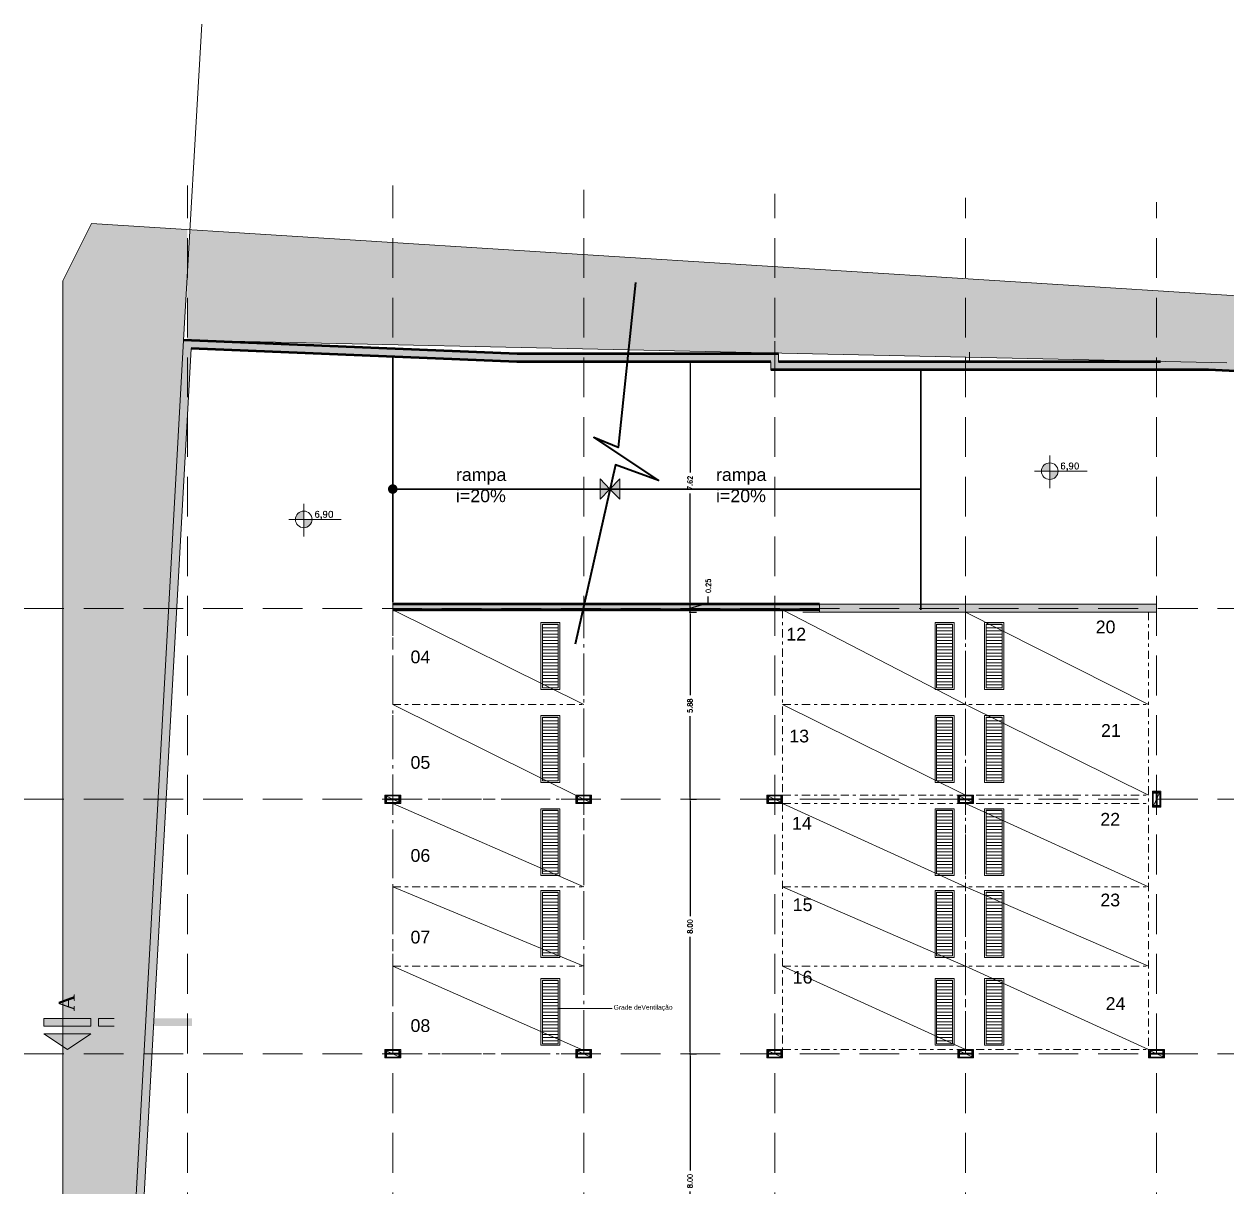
# Model space of a CAD drawing. Header units: millimetres. Extents: x 898 to 1284, y 401 to 654.
# Drawn here: x 1043.58 to 1081.38, y 437.33 to 473.87 of the extents above; entities that cross this region are included whole.
import ezdxf

# ---------------------------------------------------------------- set-up
doc = ezdxf.new("R2010")
doc.units = ezdxf.units.MM
doc.header["$LTSCALE"] = 10
doc.linetypes.add('DASHDOT', pattern=[25.4, 12.7, -6.35, 0, -6.35])
doc.linetypes.add('DASHED2', pattern=[0.375, 0.25, -0.125])
doc.layers.get('0').update_dxf_attribs({"color": 90})
for name, color, linetype, lineweight in [('cinza 03', 252, 'Continuous', 13), ('COTA', 90, 'Continuous', 9), ('linha estutura', 252, 'Continuous', 13), ('lotes', 16, 'Continuous', 13), ('PAREDES 2', 50, 'Continuous', 50), ('Pilares', 16, 'Continuous', 20), ('pn 02', 16, 'Continuous', 20), ('pn 04', 130, 'Continuous', 40), ('PN-01', 90, 'Continuous', 13), ('PN-03', 180, 'Continuous', 30), ('terreno', 16, 'Continuous', 20), ('TEXT', 16, 'Continuous', 20)]:
    doc.layers.add(name, color=color, linetype=linetype, lineweight=lineweight)
doc.styles.add('REGUA60', font='cityb___.ttf', dxfattribs={"width": 1.4})
doc.styles.get("Standard").update_dxf_attribs({"font": 'simplex.shx'})
doc.dimstyles.new('1-100', dxfattribs={"dimtxt": 0.15, "dimasz": 0.06, "dimexe": 0.2, "dimexo": 0.1, "dimgap": 0.1, "dimtad": 0, "dimzin": 0, "dimdsep": 46, "dimtxsty": 'Standard', "dimblk": 'DOT', "dimcen": 0.09, "dimclrd": 90, "dimclre": 90, "dimclrt": 16, "dimadec": 0, "dimazin": 0, "dimtfac": 1, "dimtofl": 0, "dimtmove": 0, "dimatfit": 3, "dimldrblk": 'DOT', "dimfxl": 0, "dimtolj": 1, "dimtzin": 0, "dimarcsym": 0})

# ---------------------------------------------------------------- blocks, each defined once
blk = doc.blocks.new('_DOT')
at = {"color": 0, "linetype": 'ByBlock'}
blk.add_line((-0.5, 0), (-1, 0), dxfattribs=at)
at = {"color": 0, "linetype": 'ByBlock', "const_width": 0.5}
blk.add_lwpolyline([(-0.25, 0, 1), (0.25, 0, 1)], format="xyb", close=True, dxfattribs=at)
blk = doc.blocks.new('*D58')
at = {"layer": 'COTA', "color": 90, "lineweight": -2}
for p, q in [((1064.508, 441.451), (1064.508, 437.839)), ((1064.518, 441.511), (1064.708, 441.511)), ((1064.508, 433.571), (1064.508, 437.182)), ((1064.408, 433.511), (1064.308, 433.511))]:
    blk.add_line(p, q, dxfattribs=at)
at = {"layer": 'COTA', "color": 90, "lineweight": -2, "xscale": 0.06, "yscale": 0.06, "zscale": 0.06}
for p, rotation in [((1064.508, 441.511), 90), ((1064.508, 433.511), 270)]:
    blk.add_blockref('_DOT', p, dxfattribs=dict(at, rotation=rotation))
at = {"layer": 'COTA', "color": 16, "insert": (1064.508, 437.511), "char_height": 0.15, "attachment_point": 5, "rotation": 90}
blk.add_mtext('\\A1;8.00', dxfattribs=at)
blk = doc.blocks.new('*D59')
at = {"layer": 'COTA', "color": 90, "lineweight": -2}
for p, q in [((1064.508, 449.451), (1064.508, 445.839)), ((1064.518, 449.511), (1064.708, 449.511)), ((1064.508, 441.571), (1064.508, 445.182)), ((1064.518, 441.511), (1064.708, 441.511))]:
    blk.add_line(p, q, dxfattribs=at)
at = {"layer": 'COTA', "color": 90, "lineweight": -2, "xscale": 0.06, "yscale": 0.06, "zscale": 0.06}
for p, rotation in [((1064.508, 449.511), 90), ((1064.508, 441.511), 270)]:
    blk.add_blockref('_DOT', p, dxfattribs=dict(at, rotation=rotation))
at = {"layer": 'COTA', "color": 16, "insert": (1064.508, 445.511), "char_height": 0.15, "attachment_point": 5, "rotation": 90}
blk.add_mtext('\\A1;8.00', dxfattribs=at)
blk = doc.blocks.new('*D60')
at = {"layer": 'COTA', "color": 90, "lineweight": -2}
for p, q in [((1064.508, 455.331), (1064.508, 452.779)), ((1064.518, 455.391), (1064.708, 455.391)), ((1064.508, 449.571), (1064.508, 452.122)), ((1064.518, 449.511), (1064.708, 449.511))]:
    blk.add_line(p, q, dxfattribs=at)
at = {"layer": 'COTA', "color": 90, "lineweight": -2, "xscale": 0.06, "yscale": 0.06, "zscale": 0.06}
for p, rotation in [((1064.508, 455.391), 90), ((1064.508, 449.511), 270)]:
    blk.add_blockref('_DOT', p, dxfattribs=dict(at, rotation=rotation))
at = {"layer": 'COTA', "color": 16, "insert": (1064.508, 452.451), "char_height": 0.15, "attachment_point": 5, "rotation": 90}
blk.add_mtext('\\A1;5.88', dxfattribs=at)
blk = doc.blocks.new('*D61')
at = {"layer": 'COTA', "color": 90, "lineweight": -2}
for p, q in [((1065.083, 455.688), (1065.083, 455.888)), ((1064.508, 455.701), (1064.508, 455.761)), ((1064.508, 455.516), (1065.083, 455.688)), ((1064.508, 455.391), (1064.508, 455.641)), ((1064.518, 455.641), (1064.708, 455.641)), ((1064.508, 455.331), (1064.508, 455.271)), ((1064.518, 455.391), (1064.708, 455.391))]:
    blk.add_line(p, q, dxfattribs=at)
at = {"layer": 'COTA', "color": 90, "lineweight": -2, "xscale": 0.06, "yscale": 0.06, "zscale": 0.06}
for p, rotation in [((1064.508, 455.641), 270), ((1064.508, 455.391), 90)]:
    blk.add_blockref('_DOT', p, dxfattribs=dict(at, rotation=rotation))
at = {"layer": 'COTA', "color": 16, "insert": (1065.083, 456.217), "char_height": 0.15, "attachment_point": 5, "rotation": 90}
blk.add_mtext('\\A1;0.25', dxfattribs=at)
blk = doc.blocks.new('*D62')
at = {"layer": 'COTA', "color": 90, "lineweight": -2}
for p, q in [((1064.508, 463.201), (1064.508, 459.779)), ((1064.518, 463.261), (1064.708, 463.261)), ((1064.508, 455.701), (1064.508, 459.122)), ((1064.518, 455.641), (1064.708, 455.641))]:
    blk.add_line(p, q, dxfattribs=at)
at = {"layer": 'COTA', "color": 90, "lineweight": -2, "xscale": 0.06, "yscale": 0.06, "zscale": 0.06}
for p, rotation in [((1064.508, 463.261), 90), ((1064.508, 455.641), 270)]:
    blk.add_blockref('_DOT', p, dxfattribs=dict(at, rotation=rotation))
at = {"layer": 'COTA', "color": 16, "insert": (1064.508, 459.451), "char_height": 0.15, "attachment_point": 5, "rotation": 90}
blk.add_mtext('\\A1;7.62', dxfattribs=at)

msp = doc.modelspace()

# ---------------------------------------------------------------- hatches: boundary and pattern name
at = {"layer": 'cinza 03'}
h = msp.add_hatch(dxfattribs=at)
h.set_pattern_fill('SOLO1', color=256, style=0)
h.set_pattern_definition([(45, (904.95396, 189.61928), (6e-17, 0.6), [0.4242641, -0.4242641]), (45, (905.05396, 189.51928), (6e-17, 0.6), [0.4242641, -0.4242641]), (45, (905.15396, 189.41928), (6e-17, 0.6), [0.4242641, -0.4242641]), (315, (905.25396, 189.41928), (0.6, -2e-16), [0.4242641, -0.4242641]), (315, (905.35396, 189.51928), (0.6, -2e-16), [0.4242641, -0.4242641]), (315, (905.45396, 189.61928), (0.6, -2e-16), [0.4242641, -0.4242641])])
h.paths.add_polyline_path([(1046.912, 433.511), (1044.8, 433.511), (1044.8, 420.411), (1046.187, 420.411)])
h.paths.add_polyline_path([(1047.354, 441.511), (1044.8, 441.511), (1044.8, 433.511), (1046.912, 433.511)])
h.paths.add_polyline_path([(1047.796, 449.511), (1044.8, 449.511), (1044.8, 442.625), (1045.679, 442.625), (1045.679, 442.38), (1044.8, 442.38), (1044.8, 442.135), (1045.679, 442.135), (1044.944, 441.645), (1044.8, 441.741), (1044.8, 441.511), (1047.354, 441.511)])
h.paths.add_polyline_path([(1048.128, 455.511), (1044.8, 455.511), (1044.8, 449.511), (1047.796, 449.511)])
h.paths.add_polyline_path([(1048.594, 463.939), (1048.718, 466.092), (1048.718, 467.414), (1045.702, 467.604), (1044.8, 465.803), (1044.8, 455.511), (1048.128, 455.511)])
h.paths.add_polyline_path([(1055.168, 467.007), (1048.793, 467.409), (1048.718, 466.092), (1048.718, 463.936), (1055.168, 463.797)])
h.paths.add_polyline_path([(1061.168, 466.628), (1055.168, 467.007), (1055.168, 463.797), (1061.168, 463.667)])
h.paths.add_polyline_path([(1067.168, 466.249), (1061.168, 466.628), (1061.168, 463.667), (1067.168, 463.538), (1067.168, 463.908)])
h.paths.add_polyline_path([(1044.556, 442.728), (1044.556, 443.481), (1045.291, 443.481), (1045.291, 442.728)], flags=9)
at = {"layer": 'cinza 03', "linetype": 'DASHDOT'}
h = msp.add_hatch(dxfattribs=at)
h.set_pattern_fill('SOLO1', color=256, style=0)
h.set_pattern_definition([(45, (145.88807, 0.5), (6e-17, 0.6), [0.42426407, -0.42426407]), (45, (145.98807, 0.4), (6e-17, 0.6), [0.42426407, -0.42426407]), (45, (146.08807, 0.3), (6e-17, 0.6), [0.42426407, -0.42426407]), (315, (146.18807, 0.3), (0.6, -2e-16), [0.42426407, -0.42426407]), (315, (146.28807, 0.4), (0.6, -2e-16), [0.42426407, -0.42426407]), (315, (146.38807, 0.5), (0.6, -2e-16), [0.42426407, -0.42426407])])
h.paths.add_polyline_path([(1109.168, 463.598), (1103.168, 463.977), (1103.168, 462.108), (1109.168, 461.798)])
h.paths.add_polyline_path([(1103.168, 463.977), (1097.168, 464.356), (1097.168, 462.417), (1103.168, 462.108)])
h.paths.add_polyline_path([(1097.168, 464.356), (1091.168, 464.734), (1091.168, 462.726), (1097.168, 462.417)])
h.paths.add_polyline_path([(1091.168, 464.734), (1089.962, 464.81), (1089.962, 462.789), (1091.168, 462.726)])
h.paths.add_polyline_path([(1089.962, 464.81), (1085.168, 465.113), (1085.168, 463.036), (1089.962, 462.789)])
h.paths.add_polyline_path([(1085.168, 465.113), (1079.168, 465.492), (1079.168, 463.279), (1081.379, 463.231), (1085.168, 463.036)])
h.paths.add_polyline_path([(1079.168, 465.492), (1073.168, 465.87), (1073.168, 463.408), (1079.168, 463.279)])
h.paths.add_polyline_path([(1073.168, 465.87), (1067.168, 466.249), (1067.168, 463.538), (1073.168, 463.408)])
at = {"layer": 'cinza 03'}
h = msp.add_hatch(color=256, dxfattribs=at)
h.paths.add_polyline_path([(1047.796, 449.511), (1048.047, 449.511), (1048.378, 455.511), (1048.128, 455.511)])
h.paths.add_polyline_path([(1048.128, 455.511), (1048.378, 455.511), (1048.718, 461.648), (1048.718, 463.934), (1048.594, 463.939)])
h = msp.add_hatch(color=256, dxfattribs=at)
h.paths.add_polyline_path([(1048.718, 463.934), (1048.718, 461.648), (1048.83, 463.679), (1055.168, 463.42), (1055.168, 463.67)])
h.paths.add_polyline_path([(1061.168, 463.511), (1059.077, 463.511), (1055.168, 463.67), (1055.168, 463.42), (1059.072, 463.261), (1061.168, 463.261)])
h.paths.add_polyline_path([(1062.562, 463.511), (1061.168, 463.511), (1061.168, 463.261), (1062.536, 463.261)])
for points in [[(1067.168, 463.511), (1062.562, 463.511), (1062.536, 463.261), (1067.043, 463.261), (1067.043, 463.011), (1067.168, 463.011)], [(1073.168, 455.511), (1068.577, 455.511), (1068.577, 455.391), (1073.168, 455.391)], [(1047.354, 441.511), (1047.604, 441.511), (1048.047, 449.511), (1047.796, 449.511)], [(1047.176, 433.761), (1047.604, 441.511), (1047.354, 441.511), (1046.912, 433.511), (1048.718, 433.511), (1048.718, 433.761)]]:
    msp.add_hatch(color=256, dxfattribs=at).paths.add_polyline_path(points)
at = {"layer": 'cinza 03', "linetype": 'DASHDOT'}
h = msp.add_hatch(color=256, dxfattribs=at)
h.paths.add_polyline_path([(1073.168, 463.261), (1067.293, 463.261), (1067.293, 463.511), (1067.168, 463.511), (1067.168, 463.011), (1073.168, 463.011)])
h.paths.add_polyline_path([(1081.379, 463.231), (1079.168, 463.279), (1079.168, 463.011), (1080.8, 463.011), (1085.168, 462.785), (1085.168, 463.036)])
h = msp.add_hatch(color=256, dxfattribs=at)
h.paths.add_polyline_path([(1091.168, 462.726), (1091.168, 462.476), (1097.168, 462.167), (1097.168, 462.417)])
h.paths.add_polyline_path([(1091.168, 462.726), (1089.962, 462.789), (1089.962, 462.538), (1091.168, 462.476)])
h.paths.add_polyline_path([(1089.962, 462.789), (1085.168, 463.036), (1085.168, 462.785), (1089.962, 462.538)])
h.paths.add_polyline_path([(1079.168, 463.261), (1073.168, 463.261), (1073.168, 463.011), (1079.168, 463.011)])
at = {"layer": 'cinza 03'}
h = msp.add_hatch(color=256, dxfattribs=at)
h.paths.add_polyline_path([(1075.81, 460.084, 0.414214), (1075.548, 459.823), (1075.81, 459.823)])
h.paths.add_polyline_path([(1075.81, 459.561, 0.414214), (1076.071, 459.823), (1075.81, 459.823)])
h = msp.add_hatch(color=256, dxfattribs=at)
h.paths.add_polyline_path([(1052.372, 458.567, 0.414214), (1052.111, 458.306), (1052.372, 458.306)])
h.paths.add_polyline_path([(1052.372, 458.044, 0.414214), (1052.634, 458.306), (1052.372, 458.306)])
h = msp.add_hatch(color=256, dxfattribs=at)
h.paths.add_polyline_path([(1061.168, 455.641), (1055.168, 455.641), (1055.168, 455.391), (1061.168, 455.391)])
h.paths.add_polyline_path([(1067.168, 455.641), (1061.168, 455.641), (1061.168, 455.391), (1067.168, 455.391)])
h.paths.add_polyline_path([(1068.577, 455.641), (1067.168, 455.641), (1067.168, 455.391), (1068.577, 455.391)])
h = msp.add_hatch(color=256, dxfattribs=at)
h.paths.add_polyline_path([(1068.577, 455.641), (1068.577, 455.511), (1073.168, 455.511), (1073.168, 455.641)])
h.paths.add_polyline_path([(1073.168, 455.511), (1079.168, 455.511), (1079.168, 455.641), (1073.168, 455.641)])
h.paths.add_polyline_path([(1079.168, 455.511), (1073.168, 455.511), (1073.168, 455.391), (1079.168, 455.391)])
h.paths.add_polyline_path([(1067.704, 455.138), (1068.651, 455.138), (1068.651, 454.537), (1067.704, 454.537)], flags=9)
h = msp.add_hatch(dxfattribs=at)
h.set_pattern_fill('_USER', color=256, scale=0.1, style=0, pattern_type=0)
h.set_pattern_definition([(0, (904.95396, 200.30333), (0, 0.1), [])])
h.paths.add_polyline_path([(1060.37, 455.013), (1059.87, 455.013), (1059.87, 453.013), (1060.37, 453.013)])
h = msp.add_hatch(dxfattribs=at)
h.set_pattern_fill('_USER', color=256, scale=0.1, style=0, pattern_type=0)
h.set_pattern_definition([(0, (917.34075, 200.30333), (0, 0.1), [])])
h.paths.add_polyline_path([(1072.757, 455.013), (1072.257, 455.013), (1072.257, 453.013), (1072.757, 453.013)])
h = msp.add_hatch(dxfattribs=at)
h.set_pattern_fill('_USER', color=256, scale=0.1, style=0, pattern_type=0)
h.set_pattern_definition([(0, (918.89794, 200.30333), (0, 0.1), [])])
h.paths.add_polyline_path([(1074.314, 455.013), (1073.814, 455.013), (1073.814, 453.013), (1074.314, 453.013)])
h = msp.add_hatch(dxfattribs=at)
h.set_pattern_fill('_USER', color=256, scale=0.1, style=0, pattern_type=0)
h.set_pattern_definition([(0, (904.95396, 197.37955), (0, 0.1), [])])
h.paths.add_polyline_path([(1060.37, 452.089), (1059.87, 452.089), (1059.87, 450.089), (1060.37, 450.089)])
h = msp.add_hatch(dxfattribs=at)
h.set_pattern_fill('_USER', color=256, scale=0.1, style=0, pattern_type=0)
h.set_pattern_definition([(0, (917.34075, 197.37955), (0, 0.1), [])])
h.paths.add_polyline_path([(1072.757, 452.089), (1072.257, 452.089), (1072.257, 450.089), (1072.757, 450.089)])
h = msp.add_hatch(dxfattribs=at)
h.set_pattern_fill('_USER', color=256, scale=0.1, style=0, pattern_type=0)
h.set_pattern_definition([(0, (918.89794, 197.37955), (0, 0.1), [])])
h.paths.add_polyline_path([(1074.314, 452.089), (1073.814, 452.089), (1073.814, 450.089), (1074.314, 450.089)])
h = msp.add_hatch(dxfattribs=at)
h.set_pattern_fill('_USER', color=256, scale=0.1, style=0, pattern_type=0)
h.set_pattern_definition([(0, (904.95396, 194.45578), (0, 0.1), [])])
h.paths.add_polyline_path([(1060.37, 449.165), (1059.87, 449.165), (1059.87, 447.165), (1060.37, 447.165)])
h = msp.add_hatch(dxfattribs=at)
h.set_pattern_fill('_USER', color=256, scale=0.1, style=0, pattern_type=0)
h.set_pattern_definition([(0, (917.34075, 194.45578), (0, 0.1), [])])
h.paths.add_polyline_path([(1072.757, 449.165), (1072.257, 449.165), (1072.257, 447.165), (1072.757, 447.165)])
h = msp.add_hatch(dxfattribs=at)
h.set_pattern_fill('_USER', color=256, scale=0.1, style=0, pattern_type=0)
h.set_pattern_definition([(0, (918.89794, 194.45578), (0, 0.1), [])])
h.paths.add_polyline_path([(1074.314, 449.165), (1073.814, 449.165), (1073.814, 447.165), (1074.314, 447.165)])
h = msp.add_hatch(dxfattribs=at)
h.set_pattern_fill('_USER', color=256, scale=0.1, style=0, pattern_type=0)
h.set_pattern_definition([(0, (904.95396, 191.88111), (0, 0.1), [])])
h.paths.add_polyline_path([(1060.37, 446.591), (1059.87, 446.591), (1059.87, 444.591), (1060.37, 444.591)])
h = msp.add_hatch(dxfattribs=at)
h.set_pattern_fill('_USER', color=256, scale=0.1, style=0, pattern_type=0)
h.set_pattern_definition([(0, (917.34075, 191.88111), (0, 0.1), [])])
h.paths.add_polyline_path([(1072.757, 446.591), (1072.257, 446.591), (1072.257, 444.591), (1072.757, 444.591)])
h = msp.add_hatch(dxfattribs=at)
h.set_pattern_fill('_USER', color=256, scale=0.1, style=0, pattern_type=0)
h.set_pattern_definition([(0, (918.89794, 191.88111), (0, 0.1), [])])
h.paths.add_polyline_path([(1074.314, 446.591), (1073.814, 446.591), (1073.814, 444.591), (1074.314, 444.591)])
h = msp.add_hatch(dxfattribs=at)
h.set_pattern_fill('_USER', color=256, scale=0.1, style=0, pattern_type=0)
h.set_pattern_definition([(0, (904.95396, 189.11928), (0, 0.1), [])])
h.paths.add_polyline_path([(1060.37, 443.829), (1059.87, 443.829), (1059.87, 441.829), (1060.37, 441.829)])
h = msp.add_hatch(dxfattribs=at)
h.set_pattern_fill('_USER', color=256, scale=0.1, style=0, pattern_type=0)
h.set_pattern_definition([(0, (917.34075, 189.11928), (0, 0.1), [])])
h.paths.add_polyline_path([(1072.757, 443.829), (1072.257, 443.829), (1072.257, 441.829), (1072.757, 441.829)])
h = msp.add_hatch(dxfattribs=at)
h.set_pattern_fill('_USER', color=256, scale=0.1, style=0, pattern_type=0)
h.set_pattern_definition([(0, (918.89794, 189.11928), (0, 0.1), [])])
h.paths.add_polyline_path([(1074.314, 443.829), (1073.814, 443.829), (1073.814, 441.829), (1074.314, 441.829)])
at = {"layer": 'Pilares'}
for points in [[(1054.943, 449.616), (1054.943, 449.406), (1054.973, 449.406), (1054.973, 449.496), (1055.363, 449.496), (1055.363, 449.406), (1055.393, 449.406), (1055.393, 449.616), (1055.363, 449.616), (1055.363, 449.526), (1054.973, 449.526), (1054.973, 449.616)], [(1060.943, 449.616), (1060.943, 449.406), (1060.973, 449.406), (1060.973, 449.496), (1061.363, 449.496), (1061.363, 449.406), (1061.393, 449.406), (1061.393, 449.616), (1061.363, 449.616), (1061.363, 449.526), (1060.973, 449.526), (1060.973, 449.616)], [(1066.943, 449.616), (1066.943, 449.406), (1066.973, 449.406), (1066.973, 449.496), (1067.363, 449.496), (1067.363, 449.406), (1067.393, 449.406), (1067.393, 449.616), (1067.363, 449.616), (1067.363, 449.526), (1066.973, 449.526), (1066.973, 449.616)], [(1072.943, 449.616), (1072.943, 449.406), (1072.973, 449.406), (1072.973, 449.496), (1073.363, 449.496), (1073.363, 449.406), (1073.393, 449.406), (1073.393, 449.616), (1073.363, 449.616), (1073.363, 449.526), (1072.973, 449.526), (1072.973, 449.616)], [(1079.063, 449.286), (1079.273, 449.286), (1079.273, 449.316), (1079.183, 449.316), (1079.183, 449.706), (1079.273, 449.706), (1079.273, 449.736), (1079.063, 449.736), (1079.063, 449.706), (1079.153, 449.706), (1079.153, 449.316), (1079.063, 449.316)], [(1054.943, 441.616), (1054.943, 441.406), (1054.973, 441.406), (1054.973, 441.496), (1055.363, 441.496), (1055.363, 441.406), (1055.393, 441.406), (1055.393, 441.616), (1055.363, 441.616), (1055.363, 441.526), (1054.973, 441.526), (1054.973, 441.616)], [(1060.943, 441.616), (1060.943, 441.406), (1060.973, 441.406), (1060.973, 441.496), (1061.363, 441.496), (1061.363, 441.406), (1061.393, 441.406), (1061.393, 441.616), (1061.363, 441.616), (1061.363, 441.526), (1060.973, 441.526), (1060.973, 441.616)], [(1066.943, 441.616), (1066.943, 441.406), (1066.973, 441.406), (1066.973, 441.496), (1067.363, 441.496), (1067.363, 441.406), (1067.393, 441.406), (1067.393, 441.616), (1067.363, 441.616), (1067.363, 441.526), (1066.973, 441.526), (1066.973, 441.616)], [(1072.943, 441.616), (1072.943, 441.406), (1072.973, 441.406), (1072.973, 441.496), (1073.363, 441.496), (1073.363, 441.406), (1073.393, 441.406), (1073.393, 441.616), (1073.363, 441.616), (1073.363, 441.526), (1072.973, 441.526), (1072.973, 441.616)], [(1078.943, 441.616), (1078.943, 441.406), (1078.973, 441.406), (1078.973, 441.496), (1079.363, 441.496), (1079.363, 441.406), (1079.393, 441.406), (1079.393, 441.616), (1079.363, 441.616), (1079.363, 441.526), (1078.973, 441.526), (1078.973, 441.616)]]:
    msp.add_hatch(color=256, dxfattribs=at).paths.add_polyline_path(points)
at = {"layer": 'PN-01', "ltscale": 0.05}
h = msp.add_hatch(color=256, dxfattribs=at)
h.paths.add_polyline_path([(1044.944, 441.645), (1044.209, 442.135), (1045.679, 442.135)])
h.paths.add_polyline_path([(1045.679, 442.38), (1044.209, 442.38), (1044.209, 442.625), (1045.679, 442.625)])
h.paths.add_polyline_path([(1046.414, 442.38), (1045.924, 442.38), (1045.924, 442.625), (1046.414, 442.625)])
h.paths.add_polyline_path([(1047.149, 442.38), (1046.659, 442.38), (1046.659, 442.625), (1047.149, 442.625)])
h.paths.add_polyline_path([(1048.118, 442.38), (1047.394, 442.38), (1047.394, 442.625), (1048.118, 442.625)])
h.paths.add_polyline_path([(1048.864, 442.38), (1048.118, 442.38), (1048.118, 442.625), (1048.864, 442.625)])
at = {"layer": 'TEXT'}
for points in [[(1061.993, 459.26), (1061.684, 458.94), (1061.684, 459.581)], [(1061.993, 459.26), (1062.301, 458.94), (1062.301, 459.581)]]:
    msp.add_hatch(color=256, dxfattribs=at).paths.add_polyline_path(points)

# ---------------------------------------------------------------- linework, layer by layer
at = {"layer": 'cinza 03'}
for p, q in [((1067.168, 463.011), (1067.168, 463.908)), ((1067.293, 463.261), (1067.293, 463.511)), ((1073.293, 463.261), (1073.293, 463.561)), ((1067.043, 463.011), (1067.043, 463.261)), ((1055.168, 455.461), (1061.168, 452.486)), ((1067.418, 455.461), (1073.168, 452.486)), ((1068.577, 455.641), (1079.168, 455.641)), ((1068.577, 455.641), (1068.577, 455.391)), ((1068.054, 455.391), (1079.168, 455.391)), ((1073.168, 455.391), (1078.918, 452.486)), ((1055.168, 452.486), (1061.136, 449.526)), ((1067.418, 452.486), (1073.168, 449.641)), ((1073.168, 452.486), (1078.918, 449.641)), ((1055.168, 449.381), (1061.168, 446.761)), ((1067.418, 449.381), (1073.168, 446.761)), ((1073.168, 449.381), (1078.918, 446.761)), ((1055.168, 446.761), (1061.168, 444.261)), ((1067.418, 446.761), (1073.168, 444.261)), ((1073.168, 446.761), (1078.918, 444.261)), ((1055.168, 444.261), (1061.168, 441.616)), ((1067.418, 444.261), (1073.168, 441.641)), ((1073.168, 444.261), (1078.918, 441.641))]:
    msp.add_line(p, q, dxfattribs=at)
at = {"layer": 'cinza 03', "linetype": 'DASHDOT'}
msp.add_lwpolyline([(1044.8, 465.803), (1044.8, 417.043), (1136.996, 417.043), (1136.996, 427.85), (1141.503, 427.85), (1141.503, 461.557), (1045.702, 467.604)], close=True, dxfattribs=at)
at = {"layer": 'cinza 03'}
for points in [[(1059.82, 452.963), (1060.42, 452.963), (1060.42, 455.063), (1059.82, 455.063)], [(1072.207, 452.963), (1072.807, 452.963), (1072.807, 455.063), (1072.207, 455.063)], [(1073.764, 452.963), (1074.364, 452.963), (1074.364, 455.063), (1073.764, 455.063)], [(1059.87, 453.013), (1060.37, 453.013), (1060.37, 455.013), (1059.87, 455.013)], [(1072.257, 453.013), (1072.757, 453.013), (1072.757, 455.013), (1072.257, 455.013)], [(1073.814, 453.013), (1074.314, 453.013), (1074.314, 455.013), (1073.814, 455.013)], [(1059.82, 450.039), (1060.42, 450.039), (1060.42, 452.139), (1059.82, 452.139)], [(1059.87, 450.089), (1060.37, 450.089), (1060.37, 452.089), (1059.87, 452.089)], [(1072.207, 450.039), (1072.807, 450.039), (1072.807, 452.139), (1072.207, 452.139)], [(1072.257, 450.089), (1072.757, 450.089), (1072.757, 452.089), (1072.257, 452.089)], [(1073.764, 450.039), (1074.364, 450.039), (1074.364, 452.139), (1073.764, 452.139)], [(1073.814, 450.089), (1074.314, 450.089), (1074.314, 452.089), (1073.814, 452.089)], [(1059.82, 447.115), (1060.42, 447.115), (1060.42, 449.215), (1059.82, 449.215)], [(1059.87, 447.165), (1060.37, 447.165), (1060.37, 449.165), (1059.87, 449.165)], [(1072.207, 447.115), (1072.807, 447.115), (1072.807, 449.215), (1072.207, 449.215)], [(1072.257, 447.165), (1072.757, 447.165), (1072.757, 449.165), (1072.257, 449.165)], [(1073.764, 447.115), (1074.364, 447.115), (1074.364, 449.215), (1073.764, 449.215)], [(1073.814, 447.165), (1074.314, 447.165), (1074.314, 449.165), (1073.814, 449.165)], [(1059.82, 444.541), (1060.42, 444.541), (1060.42, 446.641), (1059.82, 446.641)], [(1059.87, 444.591), (1060.37, 444.591), (1060.37, 446.591), (1059.87, 446.591)], [(1072.207, 444.541), (1072.807, 444.541), (1072.807, 446.641), (1072.207, 446.641)], [(1072.257, 444.591), (1072.757, 444.591), (1072.757, 446.591), (1072.257, 446.591)], [(1073.764, 444.541), (1074.364, 444.541), (1074.364, 446.641), (1073.764, 446.641)], [(1073.814, 444.591), (1074.314, 444.591), (1074.314, 446.591), (1073.814, 446.591)], [(1059.82, 441.779), (1060.42, 441.779), (1060.42, 443.879), (1059.82, 443.879)], [(1059.87, 441.829), (1060.37, 441.829), (1060.37, 443.829), (1059.87, 443.829)], [(1072.207, 441.779), (1072.807, 441.779), (1072.807, 443.879), (1072.207, 443.879)], [(1072.257, 441.829), (1072.757, 441.829), (1072.757, 443.829), (1072.257, 443.829)], [(1073.764, 441.779), (1074.364, 441.779), (1074.364, 443.879), (1073.764, 443.879)], [(1073.814, 441.829), (1074.314, 441.829), (1074.314, 443.829), (1073.814, 443.829)]]:
    msp.add_lwpolyline(points, close=True, dxfattribs=at)
at = {"layer": 'COTA'}
for p, q in [((1075.81, 460.311), (1075.81, 459.285)), ((1075.335, 459.823), (1076.988, 459.823)), ((1052.372, 458.794), (1052.372, 457.768)), ((1051.898, 458.306), (1053.551, 458.306)), ((1060.361, 442.935), (1062.058, 442.935))]:
    msp.add_line(p, q, dxfattribs=at)
for centre in [(1075.81, 459.823), (1052.372, 458.306)]:
    msp.add_circle(centre, 0.261, dxfattribs=at)
at = {"layer": 'linha estutura', "linetype": 'DASHED2', "ltscale": 0.5}
for p, q in [((1048.718, 415.274), (1048.718, 468.798)), ((1055.168, 415.274), (1055.168, 468.798)), ((1061.168, 415.274), (1061.168, 468.668)), ((1067.168, 415.274), (1067.168, 468.539)), ((1073.168, 415.274), (1073.168, 468.409)), ((1079.168, 415.274), (1079.168, 468.28)), ((1043.584, 455.511), (1142.734, 455.511)), ((1043.584, 449.511), (1142.734, 449.511)), ((1043.584, 449.511), (1142.734, 449.511)), ((1043.584, 441.511), (1142.734, 441.511))]:
    msp.add_line(p, q, dxfattribs=at)
at = {"layer": 'lotes'}
msp.add_lwpolyline([(1048.594, 463.939), (1049.165, 473.875)], dxfattribs=at)
at = {"layer": 'PAREDES 2'}
for p, q in [((1059.077, 463.511), (1048.593, 463.939)), ((1059.072, 463.261), (1048.83, 463.679)), ((1067.293, 463.511), (1059.077, 463.511)), ((1067.043, 463.261), (1059.072, 463.261)), ((1080.8, 463.011), (1067.043, 463.011)), ((1079.293, 463.261), (1067.293, 463.261)), ((1138.043, 460.059), (1080.8, 463.011)), ((1068.577, 455.641), (1055.168, 455.641)), ((1068.577, 455.461), (1055.168, 455.461))]:
    msp.add_line(p, q, dxfattribs=at)
at = {"layer": 'Pilares'}
for p, q in [((1079.038, 449.761), (1079.298, 449.761)), ((1079.038, 449.261), (1079.038, 449.761)), ((1079.298, 449.261), (1079.298, 449.761)), ((1054.918, 449.641), (1054.918, 449.381)), ((1054.918, 449.641), (1055.418, 449.641)), ((1054.943, 449.616), (1055.393, 449.616)), ((1055.393, 449.406), (1054.943, 449.616)), ((1054.943, 449.406), (1055.393, 449.406)), ((1055.418, 449.641), (1055.418, 449.381)), ((1060.918, 449.641), (1060.918, 449.381)), ((1060.918, 449.641), (1061.418, 449.641)), ((1060.943, 449.616), (1061.393, 449.616)), ((1061.393, 449.406), (1060.943, 449.616)), ((1060.943, 449.406), (1061.393, 449.406)), ((1061.418, 449.641), (1061.418, 449.381)), ((1066.918, 449.641), (1066.918, 449.381)), ((1066.918, 449.641), (1067.418, 449.641)), ((1066.943, 449.616), (1067.393, 449.616)), ((1067.393, 449.406), (1066.943, 449.616)), ((1066.943, 449.406), (1067.393, 449.406)), ((1067.418, 449.641), (1067.418, 449.381)), ((1072.918, 449.641), (1072.918, 449.381)), ((1072.918, 449.641), (1073.418, 449.641)), ((1072.943, 449.616), (1073.393, 449.616)), ((1073.393, 449.406), (1072.943, 449.616)), ((1072.943, 449.406), (1073.393, 449.406)), ((1073.418, 449.641), (1073.418, 449.381)), ((1079.063, 449.286), (1079.063, 449.736)), ((1079.273, 449.736), (1079.063, 449.286)), ((1079.273, 449.286), (1079.273, 449.736)), ((1054.918, 449.381), (1055.418, 449.381)), ((1060.918, 449.381), (1061.418, 449.381)), ((1066.918, 449.381), (1067.418, 449.381)), ((1072.918, 449.381), (1073.418, 449.381)), ((1079.038, 449.261), (1079.298, 449.261)), ((1054.918, 441.641), (1054.918, 441.381)), ((1054.918, 441.641), (1055.418, 441.641)), ((1054.943, 441.616), (1055.393, 441.616)), ((1055.393, 441.406), (1054.943, 441.616)), ((1055.418, 441.641), (1055.418, 441.381)), ((1060.918, 441.641), (1060.918, 441.381)), ((1060.918, 441.641), (1061.418, 441.641)), ((1060.943, 441.616), (1061.393, 441.616)), ((1061.393, 441.406), (1060.943, 441.616)), ((1061.418, 441.641), (1061.418, 441.381)), ((1066.918, 441.641), (1066.918, 441.381)), ((1066.918, 441.641), (1067.418, 441.641)), ((1066.943, 441.616), (1067.393, 441.616)), ((1067.393, 441.406), (1066.943, 441.616)), ((1067.418, 441.641), (1067.418, 441.381)), ((1072.918, 441.641), (1072.918, 441.381)), ((1072.918, 441.641), (1073.418, 441.641)), ((1072.943, 441.616), (1073.393, 441.616)), ((1073.393, 441.406), (1072.943, 441.616)), ((1073.418, 441.641), (1073.418, 441.381)), ((1078.918, 441.641), (1078.918, 441.381)), ((1078.918, 441.641), (1079.418, 441.641)), ((1078.943, 441.616), (1079.393, 441.616)), ((1079.393, 441.406), (1078.943, 441.616)), ((1079.418, 441.641), (1079.418, 441.381)), ((1054.918, 441.381), (1055.418, 441.381)), ((1054.943, 441.406), (1055.393, 441.406)), ((1060.918, 441.381), (1061.418, 441.381)), ((1060.943, 441.406), (1061.393, 441.406)), ((1066.918, 441.381), (1067.418, 441.381)), ((1066.943, 441.406), (1067.393, 441.406)), ((1072.918, 441.381), (1073.418, 441.381)), ((1072.943, 441.406), (1073.393, 441.406)), ((1078.918, 441.381), (1079.418, 441.381)), ((1078.943, 441.406), (1079.393, 441.406))]:
    msp.add_line(p, q, dxfattribs=at)
at = {"layer": 'Pilares', "linetype": 'Continuous'}
for p, q in [((1054.973, 449.526), (1054.973, 449.616)), ((1054.973, 449.526), (1055.363, 449.526)), ((1054.973, 449.406), (1054.973, 449.496)), ((1054.973, 449.496), (1055.363, 449.496)), ((1055.363, 449.526), (1055.363, 449.616)), ((1055.363, 449.406), (1055.363, 449.496)), ((1060.973, 449.526), (1060.973, 449.616)), ((1060.973, 449.526), (1061.363, 449.526)), ((1060.973, 449.406), (1060.973, 449.496)), ((1060.973, 449.496), (1061.363, 449.496)), ((1061.363, 449.526), (1061.363, 449.616)), ((1061.363, 449.406), (1061.363, 449.496)), ((1066.973, 449.526), (1066.973, 449.616)), ((1066.973, 449.526), (1067.363, 449.526)), ((1066.973, 449.406), (1066.973, 449.496)), ((1066.973, 449.496), (1067.363, 449.496)), ((1067.363, 449.526), (1067.363, 449.616)), ((1067.363, 449.406), (1067.363, 449.496)), ((1072.973, 449.526), (1072.973, 449.616)), ((1072.973, 449.526), (1073.363, 449.526)), ((1072.973, 449.406), (1072.973, 449.496)), ((1072.973, 449.496), (1073.363, 449.496)), ((1073.363, 449.526), (1073.363, 449.616)), ((1073.363, 449.406), (1073.363, 449.496)), ((1079.153, 449.706), (1079.063, 449.706)), ((1079.153, 449.316), (1079.153, 449.706)), ((1079.183, 449.316), (1079.183, 449.706)), ((1079.273, 449.706), (1079.183, 449.706)), ((1079.153, 449.316), (1079.063, 449.316)), ((1079.273, 449.316), (1079.183, 449.316)), ((1054.973, 441.526), (1054.973, 441.616)), ((1054.973, 441.526), (1055.363, 441.526)), ((1054.973, 441.406), (1054.973, 441.496)), ((1054.973, 441.496), (1055.363, 441.496)), ((1055.363, 441.526), (1055.363, 441.616)), ((1055.363, 441.406), (1055.363, 441.496)), ((1060.973, 441.526), (1060.973, 441.616)), ((1060.973, 441.526), (1061.363, 441.526)), ((1060.973, 441.406), (1060.973, 441.496)), ((1060.973, 441.496), (1061.363, 441.496)), ((1061.363, 441.526), (1061.363, 441.616)), ((1061.363, 441.406), (1061.363, 441.496)), ((1066.973, 441.526), (1066.973, 441.616)), ((1066.973, 441.526), (1067.363, 441.526)), ((1066.973, 441.406), (1066.973, 441.496)), ((1066.973, 441.496), (1067.363, 441.496)), ((1067.363, 441.526), (1067.363, 441.616)), ((1067.363, 441.406), (1067.363, 441.496)), ((1072.973, 441.526), (1072.973, 441.616)), ((1072.973, 441.526), (1073.363, 441.526)), ((1072.973, 441.406), (1072.973, 441.496)), ((1072.973, 441.496), (1073.363, 441.496)), ((1073.363, 441.526), (1073.363, 441.616)), ((1073.363, 441.406), (1073.363, 441.496)), ((1078.973, 441.526), (1078.973, 441.616)), ((1078.973, 441.526), (1079.363, 441.526)), ((1078.973, 441.406), (1078.973, 441.496)), ((1078.973, 441.496), (1079.363, 441.496)), ((1079.363, 441.526), (1079.363, 441.616)), ((1079.363, 441.406), (1079.363, 441.496))]:
    msp.add_line(p, q, dxfattribs=at)
for points in [[(1054.973, 449.616), (1054.943, 449.616), (1054.943, 449.406), (1054.973, 449.406)], [(1055.363, 449.406), (1055.393, 449.406), (1055.393, 449.616), (1055.363, 449.616)], [(1060.973, 449.616), (1060.943, 449.616), (1060.943, 449.406), (1060.973, 449.406)], [(1061.363, 449.406), (1061.393, 449.406), (1061.393, 449.616), (1061.363, 449.616)], [(1066.973, 449.616), (1066.943, 449.616), (1066.943, 449.406), (1066.973, 449.406)], [(1067.363, 449.406), (1067.393, 449.406), (1067.393, 449.616), (1067.363, 449.616)], [(1072.973, 449.616), (1072.943, 449.616), (1072.943, 449.406), (1072.973, 449.406)], [(1073.363, 449.406), (1073.393, 449.406), (1073.393, 449.616), (1073.363, 449.616)], [(1079.273, 449.706), (1079.273, 449.736), (1079.063, 449.736), (1079.063, 449.706)], [(1079.063, 449.316), (1079.063, 449.286), (1079.273, 449.286), (1079.273, 449.316)], [(1054.973, 441.616), (1054.943, 441.616), (1054.943, 441.406), (1054.973, 441.406)], [(1055.363, 441.406), (1055.393, 441.406), (1055.393, 441.616), (1055.363, 441.616)], [(1060.973, 441.616), (1060.943, 441.616), (1060.943, 441.406), (1060.973, 441.406)], [(1061.363, 441.406), (1061.393, 441.406), (1061.393, 441.616), (1061.363, 441.616)], [(1066.973, 441.616), (1066.943, 441.616), (1066.943, 441.406), (1066.973, 441.406)], [(1067.363, 441.406), (1067.393, 441.406), (1067.393, 441.616), (1067.363, 441.616)], [(1072.973, 441.616), (1072.943, 441.616), (1072.943, 441.406), (1072.973, 441.406)], [(1073.363, 441.406), (1073.393, 441.406), (1073.393, 441.616), (1073.363, 441.616)], [(1078.973, 441.616), (1078.943, 441.616), (1078.943, 441.406), (1078.973, 441.406)], [(1079.363, 441.406), (1079.393, 441.406), (1079.393, 441.616), (1079.363, 441.616)]]:
    msp.add_lwpolyline(points, dxfattribs=at)
at = {"layer": 'pn 02'}
for p, q in [((1044.209, 442.625), (1045.679, 442.625)), ((1044.209, 442.38), (1044.209, 442.625)), ((1045.679, 442.625), (1045.679, 442.38)), ((1045.924, 442.625), (1045.924, 442.38)), ((1045.924, 442.625), (1046.414, 442.625)), ((1045.679, 442.38), (1044.209, 442.38)), ((1046.414, 442.38), (1045.924, 442.38)), ((1045.679, 442.135), (1044.209, 442.135))]:
    msp.add_line(p, q, dxfattribs=at)
at = {"layer": 'pn 02', "ltscale": 0.05}
for q in [(1044.944, 441.645), (1045.679, 442.135), (1045.679, 442.135)]:
    msp.add_line((1044.209, 442.135), q, dxfattribs=at)
at = {"layer": 'pn 04'}
msp.add_lwpolyline([(1062.796, 465.752), (1062.254, 460.566), (1061.487, 460.881), (1063.518, 459.528), (1062.164, 460.024), (1060.9, 454.387)], dxfattribs=at)
at = {"layer": 'PN-01', "linetype": 'DASHDOT', "ltscale": 0.003}
for p, q in [((1055.168, 455.461), (1055.168, 441.641)), ((1061.168, 441.641), (1061.168, 455.461)), ((1055.418, 449.511), (1060.918, 449.511)), ((1055.418, 441.511), (1060.918, 441.511))]:
    msp.add_line(p, q, dxfattribs=at)
at = {"layer": 'PN-01', "linetype": 'DASHDOT', "ltscale": 0.002}
for p, q in [((1067.418, 455.461), (1067.418, 441.641)), ((1073.168, 455.391), (1073.168, 441.511)), ((1078.918, 455.391), (1078.918, 441.641)), ((1055.168, 452.486), (1061.168, 452.486)), ((1067.418, 452.486), (1078.918, 452.486)), ((1067.418, 449.641), (1078.918, 449.641)), ((1067.418, 449.381), (1078.918, 449.381)), ((1055.168, 446.761), (1061.168, 446.761)), ((1067.418, 446.761), (1078.918, 446.761)), ((1055.168, 444.261), (1061.168, 444.261)), ((1067.418, 444.261), (1078.918, 444.261)), ((1067.418, 441.641), (1078.918, 441.641))]:
    msp.add_line(p, q, dxfattribs=at)
at = {"layer": 'PN-01', "ltscale": 0.05}
msp.add_line((1044.944, 441.645), (1045.679, 442.135), dxfattribs=at)
at = {"layer": 'PN-01', "linetype": 'DASHDOT', "const_width": 0.15}
msp.add_lwpolyline([(1055.093, 459.26, 1), (1055.243, 459.26, 1)], format="xyb", close=True, dxfattribs=at)
at = {"layer": 'PN-03'}
for p, q in [((1055.168, 455.711), (1055.168, 463.42)), ((1071.762, 455.461), (1071.762, 463.011)), ((1055.168, 459.26), (1061.993, 459.26)), ((1071.762, 459.26), (1061.993, 459.26))]:
    msp.add_line(p, q, dxfattribs=at)
at = {"layer": 'terreno'}
for p, q in [((1048.594, 463.939), (1046.18, 420.274)), ((1048.594, 463.939), (1046.912, 433.511)), ((1081.379, 463.231), (1048.594, 463.939)), ((1048.83, 463.679), (1047.176, 433.761))]:
    msp.add_line(p, q, dxfattribs=at)
at = {"layer": 'TEXT'}
for points in [[(1061.993, 459.26), (1061.684, 458.94), (1061.684, 459.581)], [(1061.993, 459.26), (1062.301, 458.94), (1062.301, 459.581)]]:
    msp.add_lwpolyline(points, close=True, dxfattribs=at)

# ---------------------------------------------------------------- texts
at = {"layer": 'COTA'}
for p in [(1076.142, 459.886), (1052.705, 458.369)]:
    msp.add_text('6,90', height=0.2, dxfattribs=at).set_placement(p)
at = {"layer": 'COTA', "insert": (1063.034, 443.048), "char_height": 0.15, "width": 4.859, "attachment_point": 2}
msp.add_mtext('{\\fArial|b0|i0|c0|p34;Grade deVentilação}', dxfattribs=at)
at = {"layer": 'pn 02', "ltscale": 0.05, "insert": (1045.169, 442.85), "char_height": 0.49, "width": 3.686, "attachment_point": 7, "rotation": 90}
msp.add_mtext('{\\fTimes New Roman|b0|i0|c0|p18;A}', dxfattribs=at)
at = {"layer": 'TEXT', "char_height": 0.4, "width": 2.242, "attachment_point": 1, "style": 'REGUA60'}
for s, insert in [('{\\fArial|b0|i0|c0|p34;rampa i=20%}', (1057.154, 459.914)), ('{\\fArial|b0|i0|c0|p34;rampa i=20%}', (1065.325, 459.914)), ('{\\fArial|b0|i0|c0|p34;20}', (1077.255, 455.127)), ('{\\fArial|b0|i0|c0|p34;12}', (1067.535, 454.9)), ('{\\fArial|b0|i0|c0|p34;04}', (1055.726, 454.184)), ('{\\fArial|b0|i0|c0|p34;13}', (1067.627, 451.698)), ('{\\fArial|b0|i0|c0|p34;21}', (1077.422, 451.872)), ('{\\fArial|b0|i0|c0|p34;05}', (1055.726, 450.869)), ('{\\fArial|b0|i0|c0|p34;22}', (1077.4, 449.082)), ('{\\fArial|b0|i0|c0|p34;14}', (1067.712, 448.956)), ('{\\fArial|b0|i0|c0|p34;06}', (1055.726, 447.945)), ('{\\fArial|b0|i0|c0|p34;15}', (1067.736, 446.397)), ('{\\fArial|b0|i0|c0|p34;23}', (1077.4, 446.545)), ('{\\fArial|b0|i0|c0|p34;07}', (1055.726, 445.378)), ('{\\fArial|b0|i0|c0|p34;16}', (1067.734, 444.117)), ('{\\fArial|b0|i0|c0|p34;24}', (1077.567, 443.29)), ('{\\fArial|b0|i0|c0|p34;08}', (1055.726, 442.597))]:
    msp.add_mtext(s, dxfattribs=dict(at, insert=insert))

# ---------------------------------------------------------------- dimensions: what is measured, and where the dimension line sits
at = {"layer": 'COTA'}
for base, p1, p2, picture, middle in [((1064.508, 463.261), (1064.418, 455.641), (1064.418, 463.261), '*D62', (1064.508, 459.451)), ((1064.508, 455.641), (1064.418, 455.391), (1064.418, 455.641), '*D61', (1065.083, 455.988)), ((1064.508, 455.391), (1064.418, 449.511), (1064.418, 455.391), '*D60', (1064.508, 452.451)), ((1064.508, 449.511), (1064.418, 441.511), (1064.418, 449.511), '*D59', (1064.508, 445.511)), ((1064.508, 441.511), (1064.508, 433.511), (1064.418, 441.511), '*D58', (1064.508, 437.511))]:
    dim = msp.add_linear_dim(base=base, p1=p1, p2=p2, angle=90, dimstyle='1-100', override={"dimtmove": 1}, dxfattribs=at)
    dim.commit()
    dim.dimension.update_dxf_attribs({"geometry": picture, "text_midpoint": middle})

doc.saveas('drawing.dxf')
